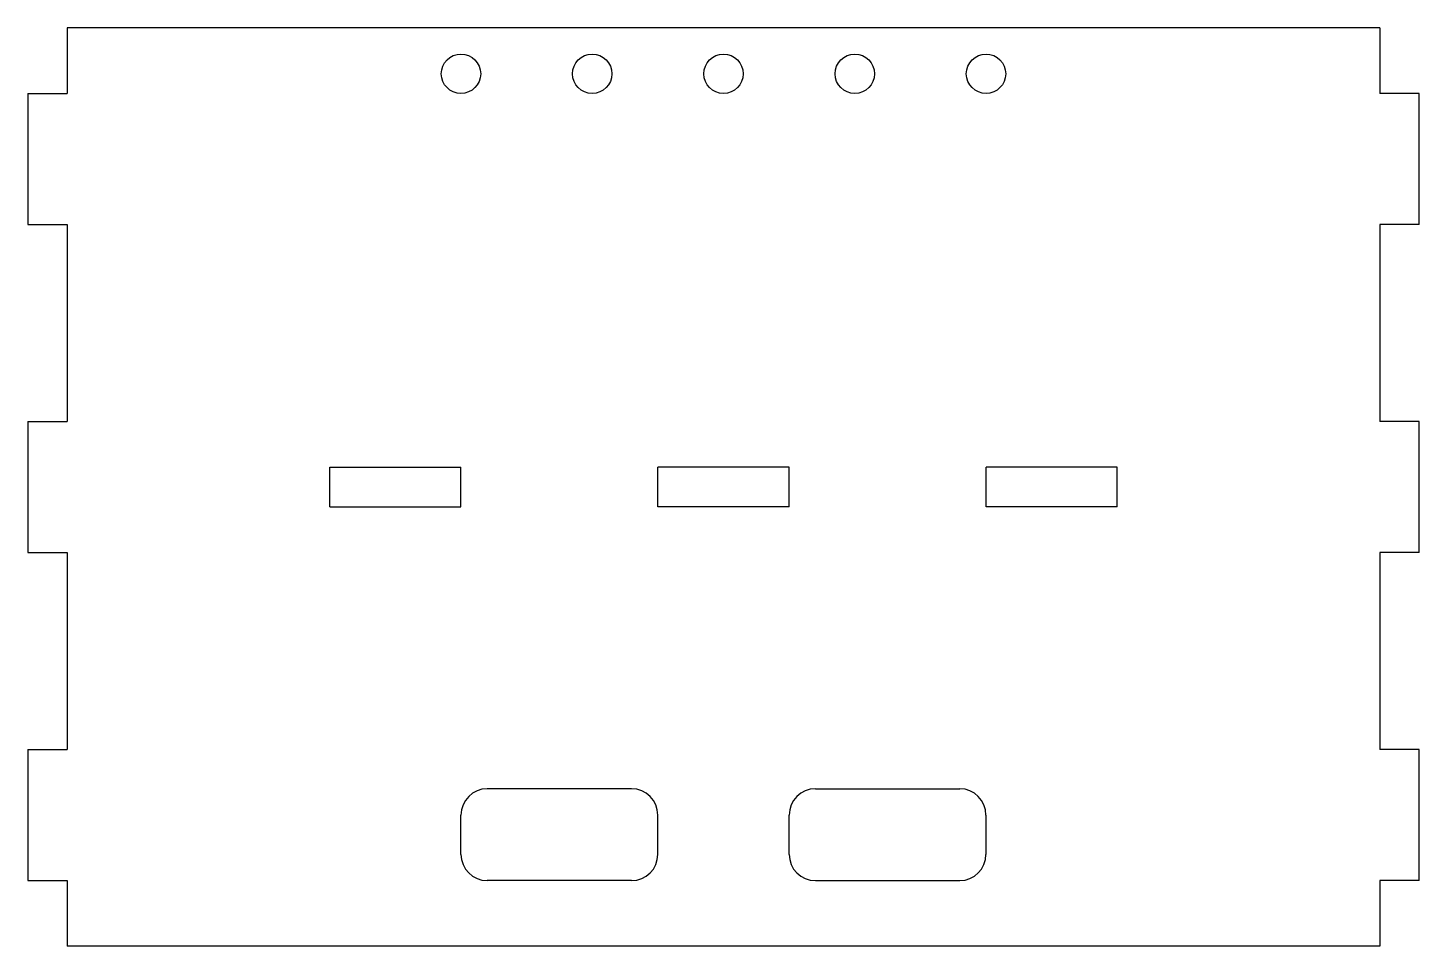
# Model space of a CAD drawing. Extents: x 0.23 to 4.41, y 5.52 to 8.27.
import ezdxf

# ---------------------------------------------------------------- set-up
doc = ezdxf.new("R2010")
doc.units = 0
doc.header["$LTSCALE"] = 0.5
doc.header["$MEASUREMENT"] = 0
doc.layers.add('VISIBLE', color=7, linetype='CONTINUOUS')

msp = doc.modelspace()

# ---------------------------------------------------------------- linework, layer by layer
at = {"layer": 'VISIBLE'}
for p, q in [((0.3507, 8.2727), (0.3507, 8.0758)), ((4.2877, 8.2727), (0.3507, 8.2727)), ((4.2877, 8.2727), (4.2877, 8.0758)), ((0.2326, 8.0758), (0.2326, 7.6821)), ((0.2326, 8.0758), (0.3507, 8.0758)), ((4.4058, 8.0758), (4.2877, 8.0758)), ((4.4058, 7.6821), (4.4058, 8.0758)), ((0.2326, 7.6821), (0.3507, 7.6821)), ((0.3507, 7.6821), (0.3507, 7.0916)), ((4.4058, 7.6821), (4.2877, 7.6821)), ((4.2877, 7.6821), (4.2877, 7.0916)), ((0.2326, 7.0916), (0.2326, 6.6979)), ((0.2326, 7.0916), (0.3507, 7.0916)), ((4.4058, 7.0916), (4.2877, 7.0916)), ((4.4058, 6.6979), (4.4058, 7.0916)), ((1.1381, 6.9538), (1.5318, 6.9538)), ((1.1381, 6.8356), (1.1381, 6.9538)), ((1.5318, 6.8356), (1.5318, 6.9538)), ((2.516, 6.9538), (2.1223, 6.9538)), ((2.1223, 6.8356), (2.1223, 6.9538)), ((2.516, 6.8356), (2.516, 6.9538)), ((3.5003, 6.9538), (3.1066, 6.9538)), ((3.1066, 6.8356), (3.1066, 6.9538)), ((3.5003, 6.8356), (3.5003, 6.9538)), ((1.1381, 6.8356), (1.5318, 6.8356)), ((2.516, 6.8356), (2.1223, 6.8356)), ((3.5003, 6.8356), (3.1066, 6.8356)), ((0.2326, 6.6979), (0.3507, 6.6979)), ((0.3507, 6.6979), (0.3507, 6.1073)), ((4.4058, 6.6979), (4.2877, 6.6979)), ((4.2877, 6.6979), (4.2877, 6.1073)), ((0.2326, 6.1073), (0.2326, 5.7136)), ((0.2326, 6.1073), (0.3507, 6.1073)), ((4.4058, 6.1073), (4.2877, 6.1073)), ((4.4058, 5.7136), (4.4058, 6.1073)), ((2.0436, 5.9892), (1.6105, 5.9892)), ((2.5948, 5.9892), (3.0278, 5.9892)), ((1.5318, 5.7923), (1.5318, 5.9104)), ((2.1223, 5.7923), (2.1223, 5.9104)), ((2.516, 5.7923), (2.516, 5.9104)), ((3.1066, 5.7923), (3.1066, 5.9104)), ((0.2326, 5.7136), (0.3507, 5.7136)), ((0.3507, 5.7136), (0.3507, 5.5167)), ((2.0436, 5.7136), (1.6105, 5.7136)), ((2.5948, 5.7136), (3.0278, 5.7136)), ((4.4058, 5.7136), (4.2877, 5.7136)), ((4.2877, 5.7136), (4.2877, 5.5167)), ((4.2877, 5.5167), (0.3507, 5.5167))]:
    msp.add_line(p, q, dxfattribs=at)
for centre in [(1.5318, 8.1349), (1.9255, 8.1349), (2.3192, 8.1349), (2.7129, 8.1349), (3.1066, 8.1349)]:
    msp.add_circle(centre, 0.0591, dxfattribs=at)
for centre, start, end in [((1.6105, 5.9104), 90, 180), ((2.0436, 5.9104), 0, 90), ((2.5948, 5.9104), 90, 180), ((3.0278, 5.9104), 0, 90), ((1.6105, 5.7923), 180, 270), ((2.0436, 5.7923), 270, 0), ((2.5948, 5.7923), 180, 270), ((3.0278, 5.7923), 270, 0)]:
    msp.add_arc(centre, 0.0787, start, end, dxfattribs=at)

doc.saveas('drawing.dxf')
